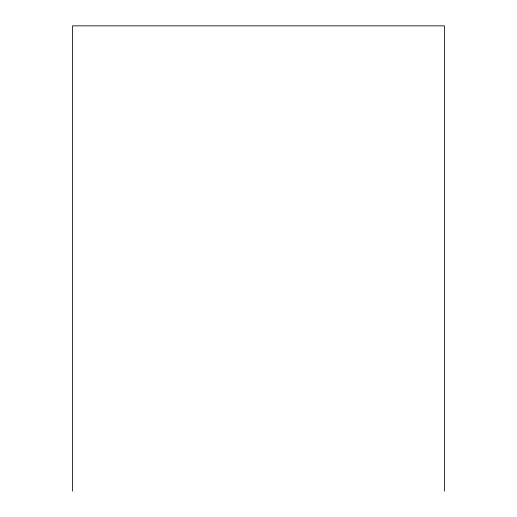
<?xml version="1.0" encoding="UTF-8"?>
<svg xmlns="http://www.w3.org/2000/svg" width="517" height="517" viewBox="0 0 517 517"><rect width="100%" height="100%" fill="white"/><g stroke="black" fill="none" stroke-linecap="round" stroke-linejoin="round"><path stroke-width="0.78" d="M444.439 491.15L444.439 25.85L72.561 25.85L72.561 491.15"/></g></svg>
